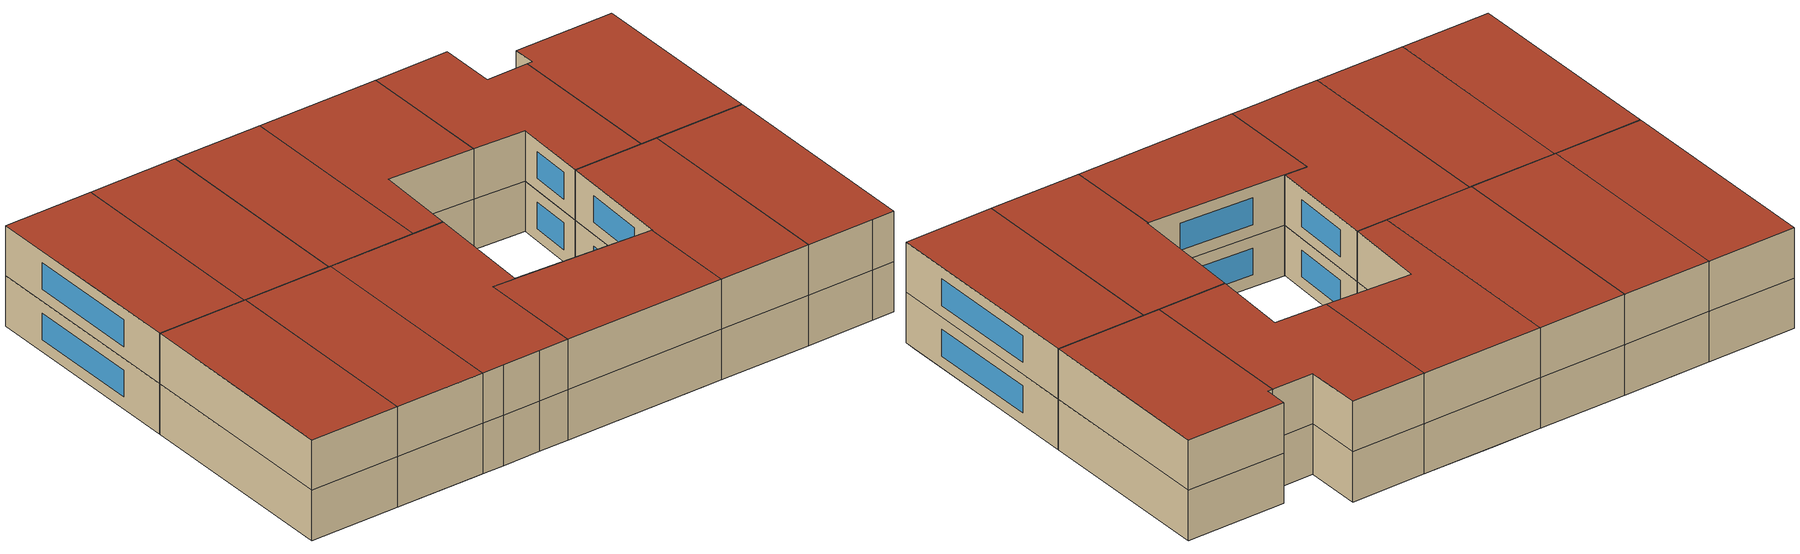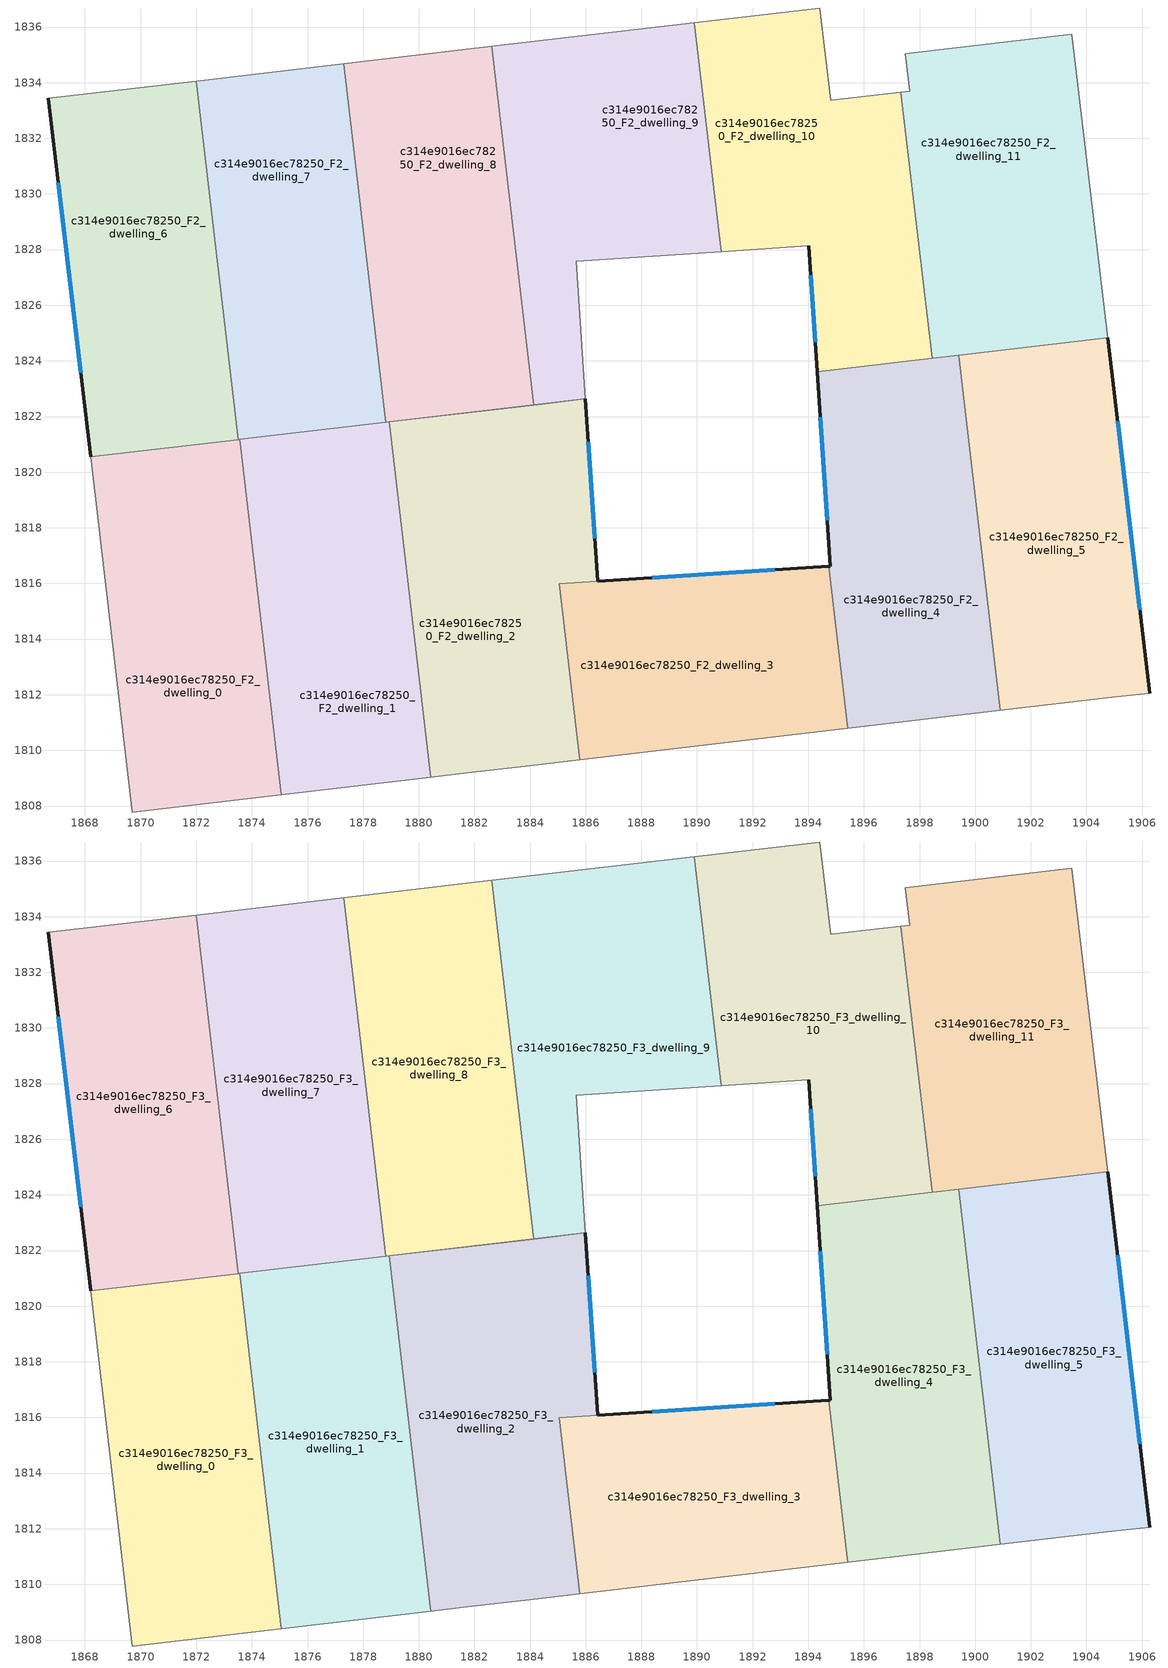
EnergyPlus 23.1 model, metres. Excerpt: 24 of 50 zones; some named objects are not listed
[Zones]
c314e9016ec78250_F2_dwelling_0
 floor to c314e9016ec78250_F1_dwelling_8 (EU_floor_Construction): 1874.15,1816.25 1874.68,1811.72 1869.64,1808.35 1868.93,1814.35 z6
 floor to c314e9016ec78250_F1_dwelling_9 (EU_floor_Construction): 1874.68,1811.72 1875.07,1808.41 1869.71,1807.79 1869.64,1808.35 z6
 floor to c314e9016ec78250_F1_dwelling_7 (EU_floor_Construction): 1873.62,1820.77 1874.15,1816.25 1868.93,1814.35 1868.23,1820.34 z6
 floor to c314e9016ec78250_F1_dwelling_6 (EU_floor_Construction): 1873.57,1821.18 1873.62,1820.77 1868.23,1820.34 1868.2,1820.55 1873.51,1821.17 1873.53,1821.17 z6
 wall to c314e9016ec78250_F2_dwelling_1 (EU_wall_Construction): 1875.07,1808.41 1873.57,1821.18 z6:9
 wall adiabatic (EU_wall_Construction): 1868.2,1820.55 1869.71,1807.79 1875.07,1808.41 z6:9
 wall to c314e9016ec78250_F2_dwelling_6 (EU_wall_Construction): 1873.51,1821.17 1868.2,1820.55 z6:9
 wall to c314e9016ec78250_F2_dwelling_7 (EU_wall_Construction): 1873.57,1821.18 1873.51,1821.17 z6:9
c314e9016ec78250_F2_dwelling_1
 floor to c314e9016ec78250_F1_dwelling_9 (EU_floor_Construction): 1879.72,1815.09 1880.4,1809.24 1880.23,1809.01 1875.07,1808.41 1874.68,1811.72 z6
 floor to c314e9016ec78250_F1_dwelling_8 (EU_floor_Construction): 1879.36,1818.15 1879.72,1815.09 1874.68,1811.72 1874.15,1816.25 z6
 floor adiabatic (EU_floor_Construction): 1880.4,1809.24 1880.43,1809.04 1880.23,1809.01 z6
 floor to c314e9016ec78250_F1_dwelling_7 (EU_floor_Construction): 1879,1821.2 1879.36,1818.15 1874.15,1816.25 1873.62,1820.77 z6
 floor to c314e9016ec78250_F1_dwelling_6 (EU_floor_Construction): 1878.93,1821.8 1879,1821.2 1873.62,1820.77 1873.57,1821.18 1878.82,1821.79 z6
 wall to c314e9016ec78250_F2_dwelling_2 (EU_wall_Construction): 1880.43,1809.04 1878.93,1821.8 z6:9
 wall adiabatic (EU_wall_Construction): 1875.07,1808.41 1880.43,1809.04 z6:9
 wall to c314e9016ec78250_F2_dwelling_7 (EU_wall_Construction): 1878.82,1821.79 1873.57,1821.18 z6:9
 wall to c314e9016ec78250_F2_dwelling_8 (EU_wall_Construction): 1878.93,1821.8 1878.82,1821.79 z6:9
c314e9016ec78250_F2_dwelling_10
 floor to c314e9016ec78250_F1_dwelling_1 (EU_floor_Construction): 1897.33,1833.65 1898.05,1827.45 1894.24,1824.85 1894.02,1828.13 1892.92,1828.06 1894.91,1832.47 1894.81,1833.36 z6
 floor to c314e9016ec78250_F1_dwelling_0 (EU_floor_Construction): 1898.05,1827.45 1898.45,1824.09 1894.32,1823.61 1894.24,1824.85 z6
 floor to c314e9016ec78250_F1_dwelling_2 (EU_floor_Construction): 1894.41,1836.68 1894.91,1832.47 1892.92,1828.06 1890.87,1827.92 1889.9,1836.16 z6
 wall outside (EU_wall_Construction): 1894.02,1828.13 1894.32,1823.61 z6:9
 wall to c314e9016ec78250_F2_dwelling_9 (EU_wall_Construction): 1889.9,1836.16 1890.87,1827.92 z6:9
 wall adiabatic (EU_wall_Construction): 1897.33,1833.66 1894.81,1833.36 1894.41,1836.68 1889.9,1836.16 / 1890.87,1827.92 1894.02,1828.13 z6:9
 wall to c314e9016ec78250_F2_dwelling_11 (EU_wall_Construction): 1898.45,1824.09 1897.33,1833.66 z6:9
 wall to c314e9016ec78250_F2_dwelling_4 (EU_wall_Construction): 1894.32,1823.61 1898.45,1824.09 z6:9
 window (EU_Window_Construction): 1894.09,1827.07 1894.25,1824.67 z6.7:8.3
c314e9016ec78250_F2_dwelling_11
 floor to c314e9016ec78250_F1_dwelling_0 (EU_floor_Construction): 1903.98,1831.5 1904.77,1824.83 1898.45,1824.09 1898.05,1827.45 z6
 floor to c314e9016ec78250_F1_dwelling_1 (EU_floor_Construction): 1903.48,1835.74 1903.98,1831.5 1898.05,1827.45 1897.33,1833.65 1897.64,1833.69 1897.49,1835.04 z6
 wall adiabatic (EU_wall_Construction): 1904.77,1824.83 1903.48,1835.74 1897.49,1835.04 1897.64,1833.69 1897.33,1833.66 z6:9
 wall to c314e9016ec78250_F2_dwelling_5 (EU_wall_Construction): 1899.41,1824.2 1904.77,1824.83 z6:9
 wall to c314e9016ec78250_F2_dwelling_4 (EU_wall_Construction): 1898.45,1824.09 1899.41,1824.2 z6:9
c314e9016ec78250_F2_dwelling_2
 floor to c314e9016ec78250_F1_dwelling_7 (EU_floor_Construction): 1886.05,1821.77 1886.12,1820.61 1879.36,1818.15 1879,1821.2 z6
 floor to c314e9016ec78250_F1_dwelling_9 (EU_floor_Construction): 1886.2,1819.42 1886.43,1816.08 1885.05,1815.99 1885.12,1815.42 1880.4,1809.24 1879.72,1815.09 z6
 floor to c314e9016ec78250_F1_dwelling_6 (EU_floor_Construction): 1885.99,1822.63 1886.05,1821.77 1879,1821.2 1878.93,1821.8 z6
 floor to c314e9016ec78250_F1_dwelling_8 (EU_floor_Construction): 1886.12,1820.61 1886.2,1819.42 1879.72,1815.09 1879.36,1818.15 z6
 floor to c314e9016ec78250_F1_dwelling_10 (EU_floor_Construction): 1885.12,1815.42 1885.79,1809.67 1883.98,1809.46 1881.74,1809.19 1880.43,1809.04 1880.4,1809.24 z6
 wall outside (EU_wall_Construction): 1886.43,1816.08 1885.99,1822.63 z6:9
 wall adiabatic (EU_wall_Construction): 1885.99,1822.63 1878.93,1821.8 / 1880.43,1809.04 1881.74,1809.19 1883.98,1809.46 1885.79,1809.67 z6:9
 wall to c314e9016ec78250_F2_dwelling_3 (EU_wall_Construction): 1885.05,1815.99 1886.43,1816.08 / 1885.79,1809.67 1885.05,1815.98 z6:9
 window (EU_Window_Construction): 1886.33,1817.62 1886.09,1821.09 z6.7:8.3
c314e9016ec78250_F2_dwelling_3
 floor to c314e9016ec78250_F1_dwelling_10 (EU_floor_Construction): 1892.13,1816.45 1894.08,1810.64 1885.79,1809.67 1885.12,1815.42 1885.57,1816.02 z6
 floor adiabatic (EU_floor_Construction): 1894.74,1816.62 1895.42,1810.79 1894.08,1810.64 1892.13,1816.45 z6
 floor to c314e9016ec78250_F1_dwelling_9 (EU_floor_Construction): 1885.57,1816.02 1885.12,1815.42 1885.05,1815.98 z6
 wall outside (EU_wall_Construction): 1894.74,1816.62 1886.43,1816.08 z6:9
 wall to c314e9016ec78250_F2_dwelling_4 (EU_wall_Construction): 1895.42,1810.79 1894.74,1816.62 z6:9
 wall adiabatic (EU_wall_Construction): 1885.79,1809.67 1895.42,1810.79 z6:9
 window (EU_Window_Construction): 1892.79,1816.49 1888.38,1816.21 z6.7:8.3
c314e9016ec78250_F2_dwelling_4
 floor adiabatic (EU_floor_Construction): 1900.35,1816.18 1900.91,1811.43 1895.42,1810.79 1894.74,1816.62 1894.78,1816.63 1894.59,1819.55 z6
 floor to c314e9016ec78250_F1_dwelling_12 (EU_floor_Construction): 1899.66,1822.11 1900.35,1816.18 1894.59,1819.55 1894.42,1822.11 z6
 floor to c314e9016ec78250_F1_dwelling_0 (EU_floor_Construction): 1899.41,1824.2 1899.66,1822.11 1894.42,1822.11 1894.32,1823.61 z6
 wall outside (EU_wall_Construction): 1894.32,1823.61 1894.78,1816.63 1894.74,1816.62 z6:9
 wall to c314e9016ec78250_F2_dwelling_5 (EU_wall_Construction): 1900.91,1811.43 1899.41,1824.2 z6:9
 wall adiabatic (EU_wall_Construction): 1895.42,1810.79 1900.91,1811.43 z6:9
 window (EU_Window_Construction): 1894.43,1821.97 1894.68,1818.27 z6.7:8.3
c314e9016ec78250_F2_dwelling_5
 floor to c314e9016ec78250_F1_dwelling_12 (EU_floor_Construction): 1905.09,1822.11 1906.19,1812.76 1900.35,1816.18 1899.66,1822.11 z6
 floor to c314e9016ec78250_F1_dwelling_0 (EU_floor_Construction): 1904.77,1824.83 1905.09,1822.11 1899.66,1822.11 1899.41,1824.2 z6
 floor to c314e9016ec78250_F1_dwelling_11 (EU_floor_Construction): 1906.19,1812.76 1906.28,1812.06 1904.91,1811.9 1900.91,1811.43 1900.35,1816.18 z6
 wall outside (EU_wall_Construction): 1906.28,1812.06 1904.77,1824.83 z6:9
 wall adiabatic (EU_wall_Construction): 1900.91,1811.43 1904.91,1811.9 1906.28,1812.06 z6:9
 window (EU_Window_Construction): 1905.92,1815.06 1905.12,1821.83 z6.7:8.3
c314e9016ec78250_F2_dwelling_6
 floor to c314e9016ec78250_F1_dwelling_6 (EU_floor_Construction): 1873.02,1825.3 1873.51,1821.17 1868.2,1820.55 1867.52,1826.32 z6
 floor to c314e9016ec78250_F1_dwelling_4 (EU_floor_Construction): 1872,1834.06 1872.49,1829.82 1866.82,1832.29 1866.68,1833.44 z6
 floor to c314e9016ec78250_F1_dwelling_5 (EU_floor_Construction): 1872.49,1829.82 1873.02,1825.3 1867.52,1826.32 1866.82,1832.29 z6
 wall outside (EU_wall_Construction): 1866.68,1833.44 1868.2,1820.55 z6:9
 wall to c314e9016ec78250_F2_dwelling_7 (EU_wall_Construction): 1873.51,1821.17 1872,1834.06 z6:9
 wall adiabatic (EU_wall_Construction): 1872,1834.06 1866.68,1833.44 z6:9
 window (EU_Window_Construction): 1867.04,1830.41 1867.84,1823.57 z6.7:8.3
c314e9016ec78250_F2_dwelling_7
 floor to c314e9016ec78250_F1_dwelling_4 (EU_floor_Construction): 1877.64,1831.87 1878.17,1827.35 1872.49,1829.82 1872,1834.06 1874.44,1834.34 z6
 floor to c314e9016ec78250_F1_dwelling_3 (EU_floor_Construction): 1877.31,1834.68 1877.64,1831.87 1874.44,1834.34 z6
 floor to c314e9016ec78250_F1_dwelling_5 (EU_floor_Construction): 1878.17,1827.35 1878.53,1824.28 1873.02,1825.3 1872.49,1829.82 z6
 floor to c314e9016ec78250_F1_dwelling_6 (EU_floor_Construction): 1878.53,1824.28 1878.82,1821.79 1873.51,1821.17 1873.02,1825.3 z6
 wall to c314e9016ec78250_F2_dwelling_8 (EU_wall_Construction): 1878.82,1821.79 1877.31,1834.68 z6:9
 wall adiabatic (EU_wall_Construction): 1877.31,1834.68 1872,1834.06 z6:9
c314e9016ec78250_F2_dwelling_8
 floor to c314e9016ec78250_F1_dwelling_3 (EU_floor_Construction): 1882.62,1835.3 1883.56,1827.27 1877.64,1831.87 1877.31,1834.68 z6
 floor to c314e9016ec78250_F1_dwelling_4 (EU_floor_Construction): 1883.56,1827.27 1883.84,1824.88 1878.17,1827.35 1877.64,1831.87 z6
 floor to c314e9016ec78250_F1_dwelling_5 (EU_floor_Construction): 1883.84,1824.88 1884.03,1823.25 1878.53,1824.28 1878.17,1827.35 z6
 floor to c314e9016ec78250_F1_dwelling_6 (EU_floor_Construction): 1884.03,1823.25 1884.13,1822.41 1878.93,1821.8 1878.82,1821.79 1878.53,1824.28 z6
 wall to c314e9016ec78250_F2_dwelling_9 (EU_wall_Construction): 1884.13,1822.41 1882.62,1835.3 z6:9
 wall adiabatic (EU_wall_Construction): 1882.62,1835.3 1877.31,1834.68 / 1878.93,1821.8 1884.13,1822.41 z6:9
c314e9016ec78250_F2_dwelling_9
 floor to c314e9016ec78250_F1_dwelling_2 (EU_floor_Construction): 1889.9,1836.16 1890.87,1827.92 1888.1,1827.74 1885.15,1835.6 z6
 floor to c314e9016ec78250_F1_dwelling_3 (EU_floor_Construction): 1885.15,1835.6 1888.1,1827.74 1885.66,1827.58 1885.8,1825.54 1883.56,1827.27 1882.62,1835.3 z6
 floor to c314e9016ec78250_F1_dwelling_4 (EU_floor_Construction): 1885.8,1825.54 1885.9,1823.99 1883.84,1824.88 1883.56,1827.27 z6
 floor to c314e9016ec78250_F1_dwelling_5 (EU_floor_Construction): 1885.9,1823.99 1885.97,1822.89 1884.03,1823.25 1883.84,1824.88 z6
 floor to c314e9016ec78250_F1_dwelling_6 (EU_floor_Construction): 1885.97,1822.89 1885.99,1822.63 1884.13,1822.41 1884.03,1823.25 z6
 wall adiabatic (EU_wall_Construction): 1889.9,1836.16 1882.62,1835.3 / 1884.13,1822.41 1885.99,1822.63 1885.66,1827.58 1890.87,1827.92 z6:9
c314e9016ec78250_F3_dwelling_0
 floor to c314e9016ec78250_F2_dwelling_0 (EU_floor_Construction): 1873.57,1821.18 1875.07,1808.41 1869.71,1807.79 1868.2,1820.55 z9
 wall to c314e9016ec78250_F3_dwelling_1 (EU_wall_Construction): 1875.07,1808.41 1873.57,1821.18 z9:12
 wall adiabatic (EU_wall_Construction): 1868.2,1820.55 1869.71,1807.79 1875.07,1808.41 z9:12
 wall to c314e9016ec78250_F3_dwelling_6 (EU_wall_Construction): 1873.51,1821.17 1868.2,1820.55 z9:12
 wall to c314e9016ec78250_F3_dwelling_7 (EU_wall_Construction): 1873.57,1821.18 1873.51,1821.17 z9:12
 roof outside (EU_roof_Construction): 1875.07,1808.41 1873.57,1821.18 1868.2,1820.55 1869.71,1807.79 z12
c314e9016ec78250_F3_dwelling_1
 floor to c314e9016ec78250_F2_dwelling_1 (EU_floor_Construction): 1878.93,1821.8 1880.43,1809.04 1875.07,1808.41 1873.57,1821.18 z9
 wall to c314e9016ec78250_F3_dwelling_2 (EU_wall_Construction): 1880.43,1809.04 1878.93,1821.8 z9:12
 wall adiabatic (EU_wall_Construction): 1875.07,1808.41 1880.43,1809.04 z9:12
 wall to c314e9016ec78250_F3_dwelling_7 (EU_wall_Construction): 1878.82,1821.79 1873.57,1821.18 z9:12
 wall to c314e9016ec78250_F3_dwelling_8 (EU_wall_Construction): 1878.93,1821.8 1878.82,1821.79 z9:12
 roof outside (EU_roof_Construction): 1880.43,1809.04 1878.93,1821.8 1873.57,1821.18 1875.07,1808.41 z12
c314e9016ec78250_F3_dwelling_10
 floor to c314e9016ec78250_F2_dwelling_10 (EU_floor_Construction): 1897.33,1833.66 1898.45,1824.09 1894.32,1823.61 1894.02,1828.13 1890.87,1827.92 1889.9,1836.16 1894.41,1836.68 1894.81,1833.36 z9
 wall outside (EU_wall_Construction): 1894.02,1828.13 1894.32,1823.61 z9:12
 wall to c314e9016ec78250_F3_dwelling_9 (EU_wall_Construction): 1889.9,1836.16 1890.87,1827.92 z9:12
 wall adiabatic (EU_wall_Construction): 1897.33,1833.66 1894.81,1833.36 1894.41,1836.68 1889.9,1836.16 / 1890.87,1827.92 1894.02,1828.13 z9:12
 wall to c314e9016ec78250_F3_dwelling_11 (EU_wall_Construction): 1898.45,1824.09 1897.33,1833.66 z9:12
 wall to c314e9016ec78250_F3_dwelling_4 (EU_wall_Construction): 1894.32,1823.61 1898.45,1824.09 z9:12
 window (EU_Window_Construction): 1894.09,1827.07 1894.25,1824.67 z9.7:11.3
 roof outside (EU_roof_Construction): 1898.45,1824.09 1897.33,1833.66 1894.81,1833.36 1894.41,1836.68 1889.9,1836.16 1890.87,1827.92 1894.02,1828.13 1894.32,1823.61 z12
c314e9016ec78250_F3_dwelling_11
 floor to c314e9016ec78250_F2_dwelling_11 (EU_floor_Construction): 1903.48,1835.74 1904.77,1824.83 1898.45,1824.09 1897.33,1833.66 1897.64,1833.69 1897.49,1835.04 z9
 wall adiabatic (EU_wall_Construction): 1904.77,1824.83 1903.48,1835.74 1897.49,1835.04 1897.64,1833.69 1897.33,1833.66 z9:12
 wall to c314e9016ec78250_F3_dwelling_5 (EU_wall_Construction): 1899.41,1824.2 1904.77,1824.83 z9:12
 wall to c314e9016ec78250_F3_dwelling_4 (EU_wall_Construction): 1898.45,1824.09 1899.41,1824.2 z9:12
 roof outside (EU_roof_Construction): 1904.77,1824.83 1903.48,1835.74 1897.49,1835.04 1897.64,1833.69 1897.33,1833.66 1898.45,1824.09 z12
c314e9016ec78250_F3_dwelling_2
 floor to c314e9016ec78250_F2_dwelling_2 (EU_floor_Construction): 1885.99,1822.63 1886.43,1816.08 1885.05,1815.99 1885.79,1809.67 1883.98,1809.46 1881.74,1809.19 1880.43,1809.04 1878.93,1821.8 z9
 wall outside (EU_wall_Construction): 1886.43,1816.08 1885.99,1822.63 z9:12
 wall adiabatic (EU_wall_Construction): 1885.99,1822.63 1878.93,1821.8 / 1880.43,1809.04 1881.74,1809.19 1883.98,1809.46 1885.79,1809.67 z9:12
 wall to c314e9016ec78250_F3_dwelling_3 (EU_wall_Construction): 1885.05,1815.99 1886.43,1816.08 / 1885.79,1809.67 1885.05,1815.98 z9:12
 window (EU_Window_Construction): 1886.33,1817.62 1886.09,1821.09 z9.7:11.3
 roof outside (EU_roof_Construction): 1885.79,1809.67 1885.05,1815.99 1886.43,1816.08 1885.99,1822.63 1878.93,1821.8 1880.43,1809.04 1881.74,1809.19 1883.98,1809.46 z12
c314e9016ec78250_F3_dwelling_3
 floor to c314e9016ec78250_F2_dwelling_3 (EU_floor_Construction): 1894.74,1816.62 1895.42,1810.79 1885.79,1809.67 1885.05,1815.98 z9
 wall outside (EU_wall_Construction): 1894.74,1816.62 1886.43,1816.08 z9:12
 wall to c314e9016ec78250_F3_dwelling_4 (EU_wall_Construction): 1895.42,1810.79 1894.74,1816.62 z9:12
 wall adiabatic (EU_wall_Construction): 1885.79,1809.67 1895.42,1810.79 z9:12
 window (EU_Window_Construction): 1892.79,1816.49 1888.38,1816.21 z9.7:11.3
 roof outside (EU_roof_Construction): 1895.42,1810.79 1894.74,1816.62 1885.05,1815.99 1885.79,1809.67 z12
c314e9016ec78250_F3_dwelling_4
 floor to c314e9016ec78250_F2_dwelling_4 (EU_floor_Construction): 1899.41,1824.2 1900.91,1811.43 1895.42,1810.79 1894.74,1816.62 1894.78,1816.63 1894.32,1823.61 z9
 wall outside (EU_wall_Construction): 1894.32,1823.61 1894.78,1816.63 1894.74,1816.62 z9:12
 wall to c314e9016ec78250_F3_dwelling_5 (EU_wall_Construction): 1900.91,1811.43 1899.41,1824.2 z9:12
 wall adiabatic (EU_wall_Construction): 1895.42,1810.79 1900.91,1811.43 z9:12
 window (EU_Window_Construction): 1894.43,1821.97 1894.68,1818.27 z9.7:11.3
 roof outside (EU_roof_Construction): 1900.91,1811.43 1899.41,1824.2 1894.32,1823.61 1894.78,1816.63 1894.74,1816.62 1895.42,1810.79 z12
c314e9016ec78250_F3_dwelling_5
 floor to c314e9016ec78250_F2_dwelling_5 (EU_floor_Construction): 1904.77,1824.83 1906.28,1812.06 1904.91,1811.9 1900.91,1811.43 1899.41,1824.2 z9
 wall outside (EU_wall_Construction): 1906.28,1812.06 1904.77,1824.83 z9:12
 wall adiabatic (EU_wall_Construction): 1900.91,1811.43 1904.91,1811.9 1906.28,1812.06 z9:12
 window (EU_Window_Construction): 1905.92,1815.06 1905.12,1821.83 z9.7:11.3
 roof outside (EU_roof_Construction): 1906.28,1812.06 1904.77,1824.83 1899.41,1824.2 1900.91,1811.43 1904.91,1811.9 z12
c314e9016ec78250_F3_dwelling_6
 floor to c314e9016ec78250_F2_dwelling_6 (EU_floor_Construction): 1872,1834.06 1873.51,1821.17 1868.2,1820.55 1866.68,1833.44 z9
 wall outside (EU_wall_Construction): 1866.68,1833.44 1868.2,1820.55 z9:12
 wall to c314e9016ec78250_F3_dwelling_7 (EU_wall_Construction): 1873.51,1821.17 1872,1834.06 z9:12
 wall adiabatic (EU_wall_Construction): 1872,1834.06 1866.68,1833.44 z9:12
 window (EU_Window_Construction): 1867.04,1830.41 1867.84,1823.57 z9.7:11.3
 roof outside (EU_roof_Construction): 1873.51,1821.17 1872,1834.06 1866.68,1833.44 1868.2,1820.55 z12
c314e9016ec78250_F3_dwelling_7
 floor to c314e9016ec78250_F2_dwelling_7 (EU_floor_Construction): 1877.31,1834.68 1878.82,1821.79 1873.51,1821.17 1872,1834.06 z9
 wall to c314e9016ec78250_F3_dwelling_8 (EU_wall_Construction): 1878.82,1821.79 1877.31,1834.68 z9:12
 wall adiabatic (EU_wall_Construction): 1877.31,1834.68 1872,1834.06 z9:12
 roof outside (EU_roof_Construction): 1878.82,1821.79 1877.31,1834.68 1872,1834.06 1873.51,1821.17 z12
c314e9016ec78250_F3_dwelling_8
 floor to c314e9016ec78250_F2_dwelling_8 (EU_floor_Construction): 1882.62,1835.3 1884.13,1822.41 1878.82,1821.79 1877.31,1834.68 z9
 wall to c314e9016ec78250_F3_dwelling_9 (EU_wall_Construction): 1884.13,1822.41 1882.62,1835.3 z9:12
 wall adiabatic (EU_wall_Construction): 1882.62,1835.3 1877.31,1834.68 / 1878.93,1821.8 1884.13,1822.41 z9:12
 roof outside (EU_roof_Construction): 1884.13,1822.41 1882.62,1835.3 1877.31,1834.68 1878.82,1821.79 z12
c314e9016ec78250_F3_dwelling_9
 floor to c314e9016ec78250_F2_dwelling_9 (EU_floor_Construction): 1889.9,1836.16 1890.87,1827.92 1885.66,1827.58 1885.99,1822.63 1884.13,1822.41 1882.62,1835.3 z9
 wall adiabatic (EU_wall_Construction): 1889.9,1836.16 1882.62,1835.3 / 1884.13,1822.41 1885.99,1822.63 1885.66,1827.58 1890.87,1827.92 z9:12
 roof outside (EU_roof_Construction): 1885.99,1822.63 1885.66,1827.58 1890.87,1827.92 1889.9,1836.16 1882.62,1835.3 1884.13,1822.41 z12
[Building]
EU S2 Campaign: North Axis=0; Terrain=City; Solar Distribution=FullExterior
[Site:Location]
Budapest.Ferenc.Liszt.Intl.AP: Latitude=47.437; Longitude=19.256; Time Zone=1; Elevation=185
[SizingPeriod:WeatherFileDays]
AnnualSizingPeriod: Begin Month=1; Begin Day of Month=1; End Month=12; End Day of Month=31; Day of Week for Start Day=Monday; Use Weather File Daylight Saving Period=No; Use Weather File Rain and Snow Indicators=No
[MATERIAL]
EU_InternalMass_Material: Roughness=MediumRough; Thickness=0.1; Conductivity=1; Density=1800; Specific Heat=900; Thermal Absorptance=0.9; Solar Absorptance=0.7; Visible Absorptance=0.7
[MATERIAL:NOMASS] Roughness=MediumRough; Thermal Absorptance=0.9; Solar Absorptance=0.7; Visible Absorptance=0.7
Name | Thermal Resistance
EU_wall_NoMass | 0.832559
EU_roof_NoMass | 1.39638
EU_floor_NoMass | 0.872794
[WINDOWMATERIAL:SIMPLEGLAZINGSYSTEM]
EU_Window_SimpleGlazing: UFactor=2.79869; Solar Heat Gain Coefficient=0.75; Visible Transmittance=0.75
[CONSTRUCTION]
EU_wall_Construction: EU_wall_NoMass
EU_roof_Construction: EU_roof_NoMass
EU_floor_Construction: EU_floor_NoMass
EU_Window_Construction: EU_Window_SimpleGlazing
EU_InternalMass_Construction: EU_InternalMass_Material
[ZONE] Type=1; Multiplier=1; Ceiling Height=autocalculate; Floor Area=autocalculate; Part of Total Floor Area=Yes
Name | Volume
c314e9016ec78250_F2_dwelling_0; c314e9016ec78250_F3_dwelling_0 | 208.219
c314e9016ec78250_F2_dwelling_1; c314e9016ec78250_F3_dwelling_1 | 208.208
c314e9016ec78250_F2_dwelling_10; c314e9016ec78250_F3_dwelling_10; c314e9016ec78250_F2_dwelling_5; c314e9016ec78250_F3_dwelling_5 | 208.206
c314e9016ec78250_F2_dwelling_11; c314e9016ec78250_F3_dwelling_11; c314e9016ec78250_F2_dwelling_6; c314e9016ec78250_F3_dwelling_6 | 208.224
c314e9016ec78250_F2_dwelling_2; c314e9016ec78250_F3_dwelling_2 | 238.444
c314e9016ec78250_F2_dwelling_3; c314e9016ec78250_F3_dwelling_3 | 177.907
c314e9016ec78250_F2_dwelling_4; c314e9016ec78250_F3_dwelling_4; c314e9016ec78250_F2_dwelling_8; c314e9016ec78250_F3_dwelling_8 | 208.228
c314e9016ec78250_F2_dwelling_7; c314e9016ec78250_F3_dwelling_7 | 208.21
c314e9016ec78250_F2_dwelling_9; c314e9016ec78250_F3_dwelling_9 | 208.221
[INTERNALMASS] Construction=EU_InternalMass_Construction
Name | Zone or ZoneList | Surface Area
c314e9016ec78250_F2_dwelling_0_EU_InternalMass | c314e9016ec78250_F2_dwelling_0 | 69.4066
c314e9016ec78250_F2_dwelling_1_EU_InternalMass | c314e9016ec78250_F2_dwelling_1 | 69.4026
c314e9016ec78250_F2_dwelling_2_EU_InternalMass | c314e9016ec78250_F2_dwelling_2 | 79.4826
c314e9016ec78250_F2_dwelling_3_EU_InternalMass | c314e9016ec78250_F2_dwelling_3 | 59.3262
c314e9016ec78250_F2_dwelling_4_EU_InternalMass | c314e9016ec78250_F2_dwelling_4 | 69.4093
c314e9016ec78250_F2_dwelling_5_EU_InternalMass | c314e9016ec78250_F2_dwelling_5 | 69.4021
c314e9016ec78250_F2_dwelling_6_EU_InternalMass | c314e9016ec78250_F2_dwelling_6 | 69.4079
c314e9016ec78250_F2_dwelling_7_EU_InternalMass | c314e9016ec78250_F2_dwelling_7 | 69.4033
c314e9016ec78250_F2_dwelling_8_EU_InternalMass | c314e9016ec78250_F2_dwelling_8 | 69.4095
c314e9016ec78250_F2_dwelling_9_EU_InternalMass | c314e9016ec78250_F2_dwelling_9 | 69.4069
c314e9016ec78250_F2_dwelling_10_EU_InternalMass | c314e9016ec78250_F2_dwelling_10 | 69.4021
c314e9016ec78250_F2_dwelling_11_EU_InternalMass | c314e9016ec78250_F2_dwelling_11 | 69.4092
c314e9016ec78250_F3_dwelling_0_EU_InternalMass | c314e9016ec78250_F3_dwelling_0 | 69.4066
c314e9016ec78250_F3_dwelling_1_EU_InternalMass | c314e9016ec78250_F3_dwelling_1 | 69.4026
c314e9016ec78250_F3_dwelling_2_EU_InternalMass | c314e9016ec78250_F3_dwelling_2 | 79.4826
c314e9016ec78250_F3_dwelling_3_EU_InternalMass | c314e9016ec78250_F3_dwelling_3 | 59.3262
c314e9016ec78250_F3_dwelling_4_EU_InternalMass | c314e9016ec78250_F3_dwelling_4 | 69.4093
c314e9016ec78250_F3_dwelling_5_EU_InternalMass | c314e9016ec78250_F3_dwelling_5 | 69.4021
c314e9016ec78250_F3_dwelling_6_EU_InternalMass | c314e9016ec78250_F3_dwelling_6 | 69.4079
c314e9016ec78250_F3_dwelling_7_EU_InternalMass | c314e9016ec78250_F3_dwelling_7 | 69.4033
c314e9016ec78250_F3_dwelling_8_EU_InternalMass | c314e9016ec78250_F3_dwelling_8 | 69.4095
c314e9016ec78250_F3_dwelling_9_EU_InternalMass | c314e9016ec78250_F3_dwelling_9 | 69.4069
c314e9016ec78250_F3_dwelling_10_EU_InternalMass | c314e9016ec78250_F3_dwelling_10 | 69.4021
c314e9016ec78250_F3_dwelling_11_EU_InternalMass | c314e9016ec78250_F3_dwelling_11 | 69.4092
[OTHEREQUIPMENT] Fuel Type=Electricity; Design Level Calculation Method=Watts/Area; Power per Zone Floor Area=1; Fraction Latent=0; Fraction Radiant=0; Fraction Lost=0; Carbon Dioxide Generation Rate=0; EndUse Subcategory=EU_Step8_InternalGains
Name | Zone or ZoneList or Space or SpaceList | Schedule
EU_Step8_InternalGain_c314e9016ec78250_F2_dwelling_0_f000 | c314e9016ec78250_F2_dwelling_0 | EU_Step8_GainSchedule_c314e9016ec78250_F2_dwelling_0_f000
EU_Step8_InternalGain_c314e9016ec78250_F2_dwelling_1_f000 | c314e9016ec78250_F2_dwelling_1 | EU_Step8_GainSchedule_c314e9016ec78250_F2_dwelling_1_f000
EU_Step8_InternalGain_c314e9016ec78250_F2_dwelling_2_f000 | c314e9016ec78250_F2_dwelling_2 | EU_Step8_GainSchedule_c314e9016ec78250_F2_dwelling_2_f000
EU_Step8_InternalGain_c314e9016ec78250_F2_dwelling_3_f000 | c314e9016ec78250_F2_dwelling_3 | EU_Step8_GainSchedule_c314e9016ec78250_F2_dwelling_3_f000
EU_Step8_InternalGain_c314e9016ec78250_F2_dwelling_4_f000 | c314e9016ec78250_F2_dwelling_4 | EU_Step8_GainSchedule_c314e9016ec78250_F2_dwelling_4_f000
EU_Step8_InternalGain_c314e9016ec78250_F2_dwelling_5_f000 | c314e9016ec78250_F2_dwelling_5 | EU_Step8_GainSchedule_c314e9016ec78250_F2_dwelling_5_f000
EU_Step8_InternalGain_c314e9016ec78250_F2_dwelling_6_f000 | c314e9016ec78250_F2_dwelling_6 | EU_Step8_GainSchedule_c314e9016ec78250_F2_dwelling_6_f000
EU_Step8_InternalGain_c314e9016ec78250_F2_dwelling_7_f000 | c314e9016ec78250_F2_dwelling_7 | EU_Step8_GainSchedule_c314e9016ec78250_F2_dwelling_7_f000
EU_Step8_InternalGain_c314e9016ec78250_F2_dwelling_8_f000 | c314e9016ec78250_F2_dwelling_8 | EU_Step8_GainSchedule_c314e9016ec78250_F2_dwelling_8_f000
EU_Step8_InternalGain_c314e9016ec78250_F2_dwelling_9_f000 | c314e9016ec78250_F2_dwelling_9 | EU_Step8_GainSchedule_c314e9016ec78250_F2_dwelling_9_f000
EU_Step8_InternalGain_c314e9016ec78250_F2_dwelling_10_f000 | c314e9016ec78250_F2_dwelling_10 | EU_Step8_GainSchedule_c314e9016ec78250_F2_dwelling_10_f000
EU_Step8_InternalGain_c314e9016ec78250_F2_dwelling_11_f000 | c314e9016ec78250_F2_dwelling_11 | EU_Step8_GainSchedule_c314e9016ec78250_F2_dwelling_11_f000
EU_Step8_InternalGain_c314e9016ec78250_F3_dwelling_0_f000 | c314e9016ec78250_F3_dwelling_0 | EU_Step8_GainSchedule_c314e9016ec78250_F3_dwelling_0_f000
EU_Step8_InternalGain_c314e9016ec78250_F3_dwelling_1_f000 | c314e9016ec78250_F3_dwelling_1 | EU_Step8_GainSchedule_c314e9016ec78250_F3_dwelling_1_f000
EU_Step8_InternalGain_c314e9016ec78250_F3_dwelling_2_f000 | c314e9016ec78250_F3_dwelling_2 | EU_Step8_GainSchedule_c314e9016ec78250_F3_dwelling_2_f000
EU_Step8_InternalGain_c314e9016ec78250_F3_dwelling_3_f000 | c314e9016ec78250_F3_dwelling_3 | EU_Step8_GainSchedule_c314e9016ec78250_F3_dwelling_3_f000
EU_Step8_InternalGain_c314e9016ec78250_F3_dwelling_4_f000 | c314e9016ec78250_F3_dwelling_4 | EU_Step8_GainSchedule_c314e9016ec78250_F3_dwelling_4_f000
EU_Step8_InternalGain_c314e9016ec78250_F3_dwelling_5_f000 | c314e9016ec78250_F3_dwelling_5 | EU_Step8_GainSchedule_c314e9016ec78250_F3_dwelling_5_f000
EU_Step8_InternalGain_c314e9016ec78250_F3_dwelling_6_f000 | c314e9016ec78250_F3_dwelling_6 | EU_Step8_GainSchedule_c314e9016ec78250_F3_dwelling_6_f000
EU_Step8_InternalGain_c314e9016ec78250_F3_dwelling_7_f000 | c314e9016ec78250_F3_dwelling_7 | EU_Step8_GainSchedule_c314e9016ec78250_F3_dwelling_7_f000
EU_Step8_InternalGain_c314e9016ec78250_F3_dwelling_8_f000 | c314e9016ec78250_F3_dwelling_8 | EU_Step8_GainSchedule_c314e9016ec78250_F3_dwelling_8_f000
EU_Step8_InternalGain_c314e9016ec78250_F3_dwelling_9_f000 | c314e9016ec78250_F3_dwelling_9 | EU_Step8_GainSchedule_c314e9016ec78250_F3_dwelling_9_f000
EU_Step8_InternalGain_c314e9016ec78250_F3_dwelling_10_f000 | c314e9016ec78250_F3_dwelling_10 | EU_Step8_GainSchedule_c314e9016ec78250_F3_dwelling_10_f000
EU_Step8_InternalGain_c314e9016ec78250_F3_dwelling_11_f000 | c314e9016ec78250_F3_dwelling_11 | EU_Step8_GainSchedule_c314e9016ec78250_F3_dwelling_11_f000
[ZONEVENTILATION:DESIGNFLOWRATE] Schedule=EU_AlwaysOn; Design Flow Rate Calculation Method=AirChanges/Hour; Air Changes per Hour=0.475469; Ventilation Type=Natural; Fan Pressure Rise=0; Fan Total Efficiency=1; Constant Term Coefficient=1; Temperature Term Coefficient=0; Velocity Term Coefficient=0; Velocity Squared Term Coefficient=0; Minimum Indoor Temperature=-100; Maximum Indoor Temperature=100; Delta Temperature=-100; Minimum Outdoor Temperature=-100; Maximum Outdoor Temperature=100; Maximum Wind Speed=40
Name | Zone or ZoneList or Space or SpaceList
EU_ConstantAir_c314e9016ec78250_F2_dwelling_0 | c314e9016ec78250_F2_dwelling_0
EU_ConstantAir_c314e9016ec78250_F2_dwelling_1 | c314e9016ec78250_F2_dwelling_1
EU_ConstantAir_c314e9016ec78250_F2_dwelling_2 | c314e9016ec78250_F2_dwelling_2
EU_ConstantAir_c314e9016ec78250_F2_dwelling_3 | c314e9016ec78250_F2_dwelling_3
EU_ConstantAir_c314e9016ec78250_F2_dwelling_4 | c314e9016ec78250_F2_dwelling_4
EU_ConstantAir_c314e9016ec78250_F2_dwelling_5 | c314e9016ec78250_F2_dwelling_5
EU_ConstantAir_c314e9016ec78250_F2_dwelling_6 | c314e9016ec78250_F2_dwelling_6
EU_ConstantAir_c314e9016ec78250_F2_dwelling_7 | c314e9016ec78250_F2_dwelling_7
EU_ConstantAir_c314e9016ec78250_F2_dwelling_8 | c314e9016ec78250_F2_dwelling_8
EU_ConstantAir_c314e9016ec78250_F2_dwelling_9 | c314e9016ec78250_F2_dwelling_9
EU_ConstantAir_c314e9016ec78250_F2_dwelling_10 | c314e9016ec78250_F2_dwelling_10
EU_ConstantAir_c314e9016ec78250_F2_dwelling_11 | c314e9016ec78250_F2_dwelling_11
EU_ConstantAir_c314e9016ec78250_F3_dwelling_0 | c314e9016ec78250_F3_dwelling_0
EU_ConstantAir_c314e9016ec78250_F3_dwelling_1 | c314e9016ec78250_F3_dwelling_1
EU_ConstantAir_c314e9016ec78250_F3_dwelling_2 | c314e9016ec78250_F3_dwelling_2
EU_ConstantAir_c314e9016ec78250_F3_dwelling_3 | c314e9016ec78250_F3_dwelling_3
EU_ConstantAir_c314e9016ec78250_F3_dwelling_4 | c314e9016ec78250_F3_dwelling_4
EU_ConstantAir_c314e9016ec78250_F3_dwelling_5 | c314e9016ec78250_F3_dwelling_5
EU_ConstantAir_c314e9016ec78250_F3_dwelling_6 | c314e9016ec78250_F3_dwelling_6
EU_ConstantAir_c314e9016ec78250_F3_dwelling_7 | c314e9016ec78250_F3_dwelling_7
EU_ConstantAir_c314e9016ec78250_F3_dwelling_8 | c314e9016ec78250_F3_dwelling_8
EU_ConstantAir_c314e9016ec78250_F3_dwelling_9 | c314e9016ec78250_F3_dwelling_9
EU_ConstantAir_c314e9016ec78250_F3_dwelling_10 | c314e9016ec78250_F3_dwelling_10
EU_ConstantAir_c314e9016ec78250_F3_dwelling_11 | c314e9016ec78250_F3_dwelling_11
[HVACTEMPLATE:ZONE:IDEALLOADSAIRSYSTEM] System Availability Schedule=EU_AlwaysOn; Maximum Heating Supply Air Temperature=50; Minimum Cooling Supply Air Temperature=13; Maximum Heating Supply Air Humidity Ratio=0.0156; Minimum Cooling Supply Air Humidity Ratio=0.0077; Heating Limit=NoLimit; Cooling Limit=NoLimit; Heating Availability Schedule=EU_AlwaysOn; Cooling Availability Schedule=EU_CoolingOff; Dehumidification Control Type=ConstantSensibleHeatRatio; Cooling Sensible Heat Ratio=0.7; Dehumidification Setpoint=60; Humidification Control Type=None; Humidification Setpoint=30; Outdoor Air Method=None; Outdoor Air Flow Rate per Person=0.00944; Outdoor Air Flow Rate per Zone Floor Area=0; Outdoor Air Flow Rate per Zone=0; Demand Controlled Ventilation Type=None; Outdoor Air Economizer Type=NoEconomizer; Heat Recovery Type=None; Sensible Heat Recovery Effectiveness=0.7; Latent Heat Recovery Effectiveness=0.65
Name | Template Thermostat
c314e9016ec78250_F2_dwelling_0 | EU_HeatOnly_c314e9016ec78250_F2_dwelling_0
c314e9016ec78250_F2_dwelling_1 | EU_HeatOnly_c314e9016ec78250_F2_dwelling_1
c314e9016ec78250_F2_dwelling_2 | EU_HeatOnly_c314e9016ec78250_F2_dwelling_2
c314e9016ec78250_F2_dwelling_3 | EU_HeatOnly_c314e9016ec78250_F2_dwelling_3
c314e9016ec78250_F2_dwelling_4 | EU_HeatOnly_c314e9016ec78250_F2_dwelling_4
c314e9016ec78250_F2_dwelling_5 | EU_HeatOnly_c314e9016ec78250_F2_dwelling_5
c314e9016ec78250_F2_dwelling_6 | EU_HeatOnly_c314e9016ec78250_F2_dwelling_6
c314e9016ec78250_F2_dwelling_7 | EU_HeatOnly_c314e9016ec78250_F2_dwelling_7
c314e9016ec78250_F2_dwelling_8 | EU_HeatOnly_c314e9016ec78250_F2_dwelling_8
c314e9016ec78250_F2_dwelling_9 | EU_HeatOnly_c314e9016ec78250_F2_dwelling_9
c314e9016ec78250_F2_dwelling_10 | EU_HeatOnly_c314e9016ec78250_F2_dwelling_10
c314e9016ec78250_F2_dwelling_11 | EU_HeatOnly_c314e9016ec78250_F2_dwelling_11
c314e9016ec78250_F3_dwelling_0 | EU_HeatOnly_c314e9016ec78250_F3_dwelling_0
c314e9016ec78250_F3_dwelling_1 | EU_HeatOnly_c314e9016ec78250_F3_dwelling_1
c314e9016ec78250_F3_dwelling_2 | EU_HeatOnly_c314e9016ec78250_F3_dwelling_2
c314e9016ec78250_F3_dwelling_3 | EU_HeatOnly_c314e9016ec78250_F3_dwelling_3
c314e9016ec78250_F3_dwelling_4 | EU_HeatOnly_c314e9016ec78250_F3_dwelling_4
c314e9016ec78250_F3_dwelling_5 | EU_HeatOnly_c314e9016ec78250_F3_dwelling_5
c314e9016ec78250_F3_dwelling_6 | EU_HeatOnly_c314e9016ec78250_F3_dwelling_6
c314e9016ec78250_F3_dwelling_7 | EU_HeatOnly_c314e9016ec78250_F3_dwelling_7
c314e9016ec78250_F3_dwelling_8 | EU_HeatOnly_c314e9016ec78250_F3_dwelling_8
c314e9016ec78250_F3_dwelling_9 | EU_HeatOnly_c314e9016ec78250_F3_dwelling_9
c314e9016ec78250_F3_dwelling_10 | EU_HeatOnly_c314e9016ec78250_F3_dwelling_10
c314e9016ec78250_F3_dwelling_11 | EU_HeatOnly_c314e9016ec78250_F3_dwelling_11
[SIZING:ZONE] Zone Cooling Design Supply Air Temperature Input Method=SupplyAirTemperature; Zone Cooling Design Supply Air Temperature=13; Zone Heating Design Supply Air Temperature Input Method=SupplyAirTemperature; Zone Heating Design Supply Air Temperature=50; Zone Cooling Design Supply Air Humidity Ratio=0.008; Zone Heating Design Supply Air Humidity Ratio=0.008; Cooling Design Air Flow Method=DesignDay; Cooling Design Air Flow Rate=0; Cooling Minimum Air Flow per Zone Floor Area=0.000762; Cooling Minimum Air Flow=0; Cooling Minimum Air Flow Fraction=0.2; Heating Design Air Flow Method=DesignDay; Heating Design Air Flow Rate=0; Heating Maximum Air Flow per Zone Floor Area=0.002032; Heating Maximum Air Flow=0.141576; Heating Maximum Air Flow Fraction=0.3; Account for Dedicated Outdoor Air System=No; Dedicated Outdoor Air System Control Strategy=NeutralSupplyAir; Dedicated Outdoor Air Low Setpoint Temperature for Design=autosize; Dedicated Outdoor Air High Setpoint Temperature for Design=autosize; Zone Load Sizing Method=Sensible Load Only No Latent Load; Zone Latent Cooling Design Supply Air Humidity Ratio Input Method=HumidityRatioDifference; Zone Cooling Design Supply Air Humidity Ratio Difference=0.005; Zone Latent Heating Design Supply Air Humidity Ratio Input Method=HumidityRatioDifference; Zone Humidification Design Supply Air Humidity Ratio Difference=0.005
c314e9016ec78250_F2_dwelling_0; c314e9016ec78250_F2_dwelling_1; c314e9016ec78250_F2_dwelling_2; c314e9016ec78250_F2_dwelling_3; c314e9016ec78250_F2_dwelling_4; c314e9016ec78250_F2_dwelling_5; c314e9016ec78250_F2_dwelling_6; c314e9016ec78250_F2_dwelling_7; c314e9016ec78250_F2_dwelling_8; c314e9016ec78250_F2_dwelling_9; c314e9016ec78250_F2_dwelling_10; c314e9016ec78250_F2_dwelling_11; c314e9016ec78250_F3_dwelling_0; c314e9016ec78250_F3_dwelling_1; c314e9016ec78250_F3_dwelling_2; c314e9016ec78250_F3_dwelling_3; c314e9016ec78250_F3_dwelling_4; c314e9016ec78250_F3_dwelling_5; c314e9016ec78250_F3_dwelling_6; c314e9016ec78250_F3_dwelling_7; c314e9016ec78250_F3_dwelling_8; c314e9016ec78250_F3_dwelling_9; c314e9016ec78250_F3_dwelling_10; c314e9016ec78250_F3_dwelling_11
[SCHEDULE:CONSTANT]
Name | Hourly Value
EU_AlwaysOn | 1
EU_CoolingOff | 0
[SCHEDULE:FILE] Column Number=1; Rows to Skip at Top=0; Number of Hours of Data=8760; Column Separator=Comma; Interpolate to Timestep=No; Minutes per Item=60; Adjust Schedule for Daylight Savings=Yes
Name | File
EU_Step8_GainSchedule_c314e9016ec78250_F2_dwelling_0_f000 | ../../schedules/c314e9016ec78250/c314e9016ec78250_F2_dwelling_0_f000_gain.csv
EU_Step8_GainSchedule_c314e9016ec78250_F2_dwelling_1_f000 | ../../schedules/c314e9016ec78250/c314e9016ec78250_F2_dwelling_1_f000_gain.csv
EU_Step8_GainSchedule_c314e9016ec78250_F2_dwelling_2_f000 | ../../schedules/c314e9016ec78250/c314e9016ec78250_F2_dwelling_2_f000_gain.csv
EU_Step8_GainSchedule_c314e9016ec78250_F2_dwelling_3_f000 | ../../schedules/c314e9016ec78250/c314e9016ec78250_F2_dwelling_3_f000_gain.csv
EU_Step8_GainSchedule_c314e9016ec78250_F2_dwelling_4_f000 | ../../schedules/c314e9016ec78250/c314e9016ec78250_F2_dwelling_4_f000_gain.csv
EU_Step8_GainSchedule_c314e9016ec78250_F2_dwelling_5_f000 | ../../schedules/c314e9016ec78250/c314e9016ec78250_F2_dwelling_5_f000_gain.csv
EU_Step8_GainSchedule_c314e9016ec78250_F2_dwelling_6_f000 | ../../schedules/c314e9016ec78250/c314e9016ec78250_F2_dwelling_6_f000_gain.csv
EU_Step8_GainSchedule_c314e9016ec78250_F2_dwelling_7_f000 | ../../schedules/c314e9016ec78250/c314e9016ec78250_F2_dwelling_7_f000_gain.csv
EU_Step8_GainSchedule_c314e9016ec78250_F2_dwelling_8_f000 | ../../schedules/c314e9016ec78250/c314e9016ec78250_F2_dwelling_8_f000_gain.csv
EU_Step8_GainSchedule_c314e9016ec78250_F2_dwelling_9_f000 | ../../schedules/c314e9016ec78250/c314e9016ec78250_F2_dwelling_9_f000_gain.csv
EU_Step8_GainSchedule_c314e9016ec78250_F2_dwelling_10_f000 | ../../schedules/c314e9016ec78250/c314e9016ec78250_F2_dwelling_10_f000_gain.csv
EU_Step8_GainSchedule_c314e9016ec78250_F2_dwelling_11_f000 | ../../schedules/c314e9016ec78250/c314e9016ec78250_F2_dwelling_11_f000_gain.csv
EU_Step8_GainSchedule_c314e9016ec78250_F3_dwelling_0_f000 | ../../schedules/c314e9016ec78250/c314e9016ec78250_F3_dwelling_0_f000_gain.csv
EU_Step8_GainSchedule_c314e9016ec78250_F3_dwelling_1_f000 | ../../schedules/c314e9016ec78250/c314e9016ec78250_F3_dwelling_1_f000_gain.csv
EU_Step8_GainSchedule_c314e9016ec78250_F3_dwelling_2_f000 | ../../schedules/c314e9016ec78250/c314e9016ec78250_F3_dwelling_2_f000_gain.csv
EU_Step8_GainSchedule_c314e9016ec78250_F3_dwelling_3_f000 | ../../schedules/c314e9016ec78250/c314e9016ec78250_F3_dwelling_3_f000_gain.csv
EU_Step8_GainSchedule_c314e9016ec78250_F3_dwelling_4_f000 | ../../schedules/c314e9016ec78250/c314e9016ec78250_F3_dwelling_4_f000_gain.csv
EU_Step8_GainSchedule_c314e9016ec78250_F3_dwelling_5_f000 | ../../schedules/c314e9016ec78250/c314e9016ec78250_F3_dwelling_5_f000_gain.csv
EU_Step8_GainSchedule_c314e9016ec78250_F3_dwelling_6_f000 | ../../schedules/c314e9016ec78250/c314e9016ec78250_F3_dwelling_6_f000_gain.csv
EU_Step8_GainSchedule_c314e9016ec78250_F3_dwelling_7_f000 | ../../schedules/c314e9016ec78250/c314e9016ec78250_F3_dwelling_7_f000_gain.csv
EU_Step8_GainSchedule_c314e9016ec78250_F3_dwelling_8_f000 | ../../schedules/c314e9016ec78250/c314e9016ec78250_F3_dwelling_8_f000_gain.csv
EU_Step8_GainSchedule_c314e9016ec78250_F3_dwelling_9_f000 | ../../schedules/c314e9016ec78250/c314e9016ec78250_F3_dwelling_9_f000_gain.csv
EU_Step8_GainSchedule_c314e9016ec78250_F3_dwelling_10_f000 | ../../schedules/c314e9016ec78250/c314e9016ec78250_F3_dwelling_10_f000_gain.csv
EU_Step8_GainSchedule_c314e9016ec78250_F3_dwelling_11_f000 | ../../schedules/c314e9016ec78250/c314e9016ec78250_F3_dwelling_11_f000_gain.csv
